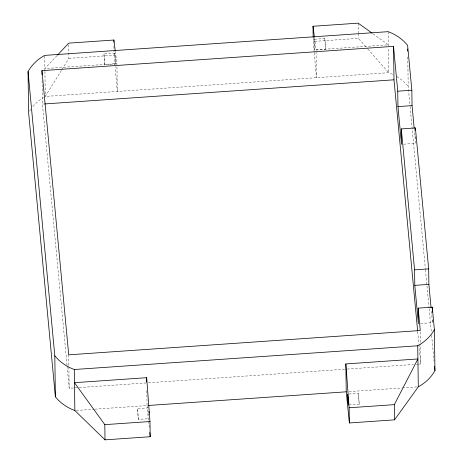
<?xml version="1.0" encoding="UTF-8"?>
<svg xmlns="http://www.w3.org/2000/svg" width="463" height="463" viewBox="0 0 463 463"><rect width="100%" height="100%" fill="white"/><g stroke="black" fill="none" stroke-linecap="round" stroke-linejoin="round"><path stroke-width="0.35" stroke-dasharray="2.31 1.74" d="M103.967 53.911L104.742 64.733L115.582 63.981L115.374 58.188L114.807 53.158L103.967 53.911L104.742 64.733M114.807 53.158L115.582 63.981M148.409 407.857L137.569 408.603L137.534 409.524L138.344 419.426L148.507 418.726M138.344 419.426L137.569 408.603M313.943 39.257L314.718 50.079L325.564 49.327L325.35 43.534L324.789 38.504L313.943 39.257L314.718 50.079M324.789 38.504L325.564 49.327M348.94 394.001L358.431 393.347L359.207 404.17L349.715 404.824M359.207 404.17L358.431 393.347M392.56 74.329A46.219 38.319 -0.8 0 0 388.712 72.708L45.276 96.431L61.666 70.023M62.048 69.409L68.906 58.35L68.692 43.146M57.036 55.595L44.888 68.565L116.902 63.587L117.289 91.46L115.084 66.597M68.906 58.35L114.083 55.23L114.014 50.392M314.163 52.128L313.22 41.473L358.397 38.354L367.396 48.551M314.475 37.694L316.038 49.83L388.318 44.836L372.669 33.579M67.025 365.243L42.428 104.094L43.869 103.996M403.626 144.178L415.606 143.351L414.269 129.113M420.508 323.504L432.488 322.676L432.448 319.858M67.089 365.961L69.19 388.266L78.554 387.618M79.277 387.566L147.714 382.837M148.438 382.791L346.55 369.104M347.273 369.052L413.552 364.474M416.434 364.277L418.593 364.126M419.31 364.08L420.751 363.976L420.473 344.055M76.291 410.455L94.163 409.223M94.88 409.17L147.055 405.565L146.846 390.558M349.114 391.611L401.722 387.977M402.44 387.925L416.856 386.929M367.865 49.09L388.712 72.708L388.359 47.695M115.339 51.451L116.902 63.587M147.055 405.565L148.554 420.439M148.623 421.151L149.341 428.229M431.423 311.333L432.488 322.676M407.776 56.914L408.192 86.436L410.021 105.859M410.085 106.583L425.399 269.171M425.468 269.888L429.062 308.017M429.126 308.734L431.366 332.475M431.638 335.357L434.074 361.256M417.707 331.606L418.859 343.835M418.922 344.553L420.751 363.976M314.227 52.84L316.426 77.703L316.038 49.83M114.083 55.23L115.027 65.885M148.623 413.65L148.727 415.039M420.306 331.954L420.468 343.343M415.508 136.348L415.537 138.449M388.139 31.663L388.353 46.983M358.183 23.15L358.316 32.827M358.327 33.515L358.397 38.354M313.162 37.329L313.22 41.473M113.956 46.248L114.002 49.703M68.727 354.82L68.883 366.204M68.894 366.916L69.19 388.266M44.714 56.081L44.917 70.706M44.928 71.424L45.276 96.431M42.098 80.614L42.428 104.094M396.797 76.586A46.219 38.319 -0.8 0 1 408.192 86.436M29.557 111.039A46.219 38.319 -0.8 0 1 30.593 109.459M32.914 106.421A46.219 38.319 -0.8 0 1 43.499 97.462"/><path stroke-width="0.69" d="M394.545 419.848L394.337 404.645L417.904 358.958L345.844 363.935L346.231 391.808L349.374 422.968L394.545 419.848L418.297 386.831A46.219 38.319 -0.8 0 0 434.954 370.603L434.381 329.558L432.274 307.172L418.176 308.144L418.396 323.649L414.79 285.364L414.57 269.86L401.299 128.922L415.392 127.944L428.669 268.887L428.883 284.392L431.088 307.785M57.522 55.08L68.692 43.146L113.869 40.026L115.246 50.739M313.162 37.329L313.005 26.269L358.183 23.15L372.09 33.162M42.017 74.919L41.959 70.648L393.521 46.364L397.746 91.194L397.96 106.6L401.514 144.323L401.299 128.922M44.587 103.949L393.99 79.81L393.521 46.364M397.746 91.194L411.839 90.221L407.619 45.391A46.219 38.319 -0.8 0 0 388.139 31.663L44.703 55.386A46.219 38.319 -0.8 0 0 28.046 71.615L28.619 112.659L55.381 396.826A46.219 38.319 -0.8 0 0 74.861 410.554L105.02 439.85L150.191 436.731L149.983 421.527L146.667 377.698L74.474 382.681L104.806 424.646L105.02 439.85M397.96 106.6L412.053 105.628L411.839 90.221M414.57 269.86L428.669 268.887M414.79 285.364L428.883 284.392M28.046 71.615L54.808 355.781A46.219 38.319 -0.8 0 0 74.288 369.509L417.724 345.78A46.219 38.319 -0.8 0 0 434.381 329.558M148.501 405.466L346.231 391.808M104.806 424.646L149.983 421.527M349.374 422.968L349.16 407.77L394.337 404.645M313.005 26.269L314.383 36.982M149.769 432.483L150.191 436.731M412.053 105.628L414.2 128.401M434.549 366.291L434.954 370.603M418.176 308.144L420.288 330.53L68.727 354.82L41.959 70.648M393.99 79.81L417.638 330.883M345.844 363.935L349.16 407.77M148.866 411.491L148.97 412.88M432.274 307.172L432.344 312.103M415.392 127.944L415.421 130.045M417.724 345.78L418.297 386.831M407.666 48.991L407.7 51.15M146.667 377.698L146.725 381.987M113.869 40.026L113.898 42.098M74.288 369.509L74.861 410.554M54.808 355.781L55.381 396.826M347.557 394.378L348.361 404.917L347.557 394.378"/></g></svg>
